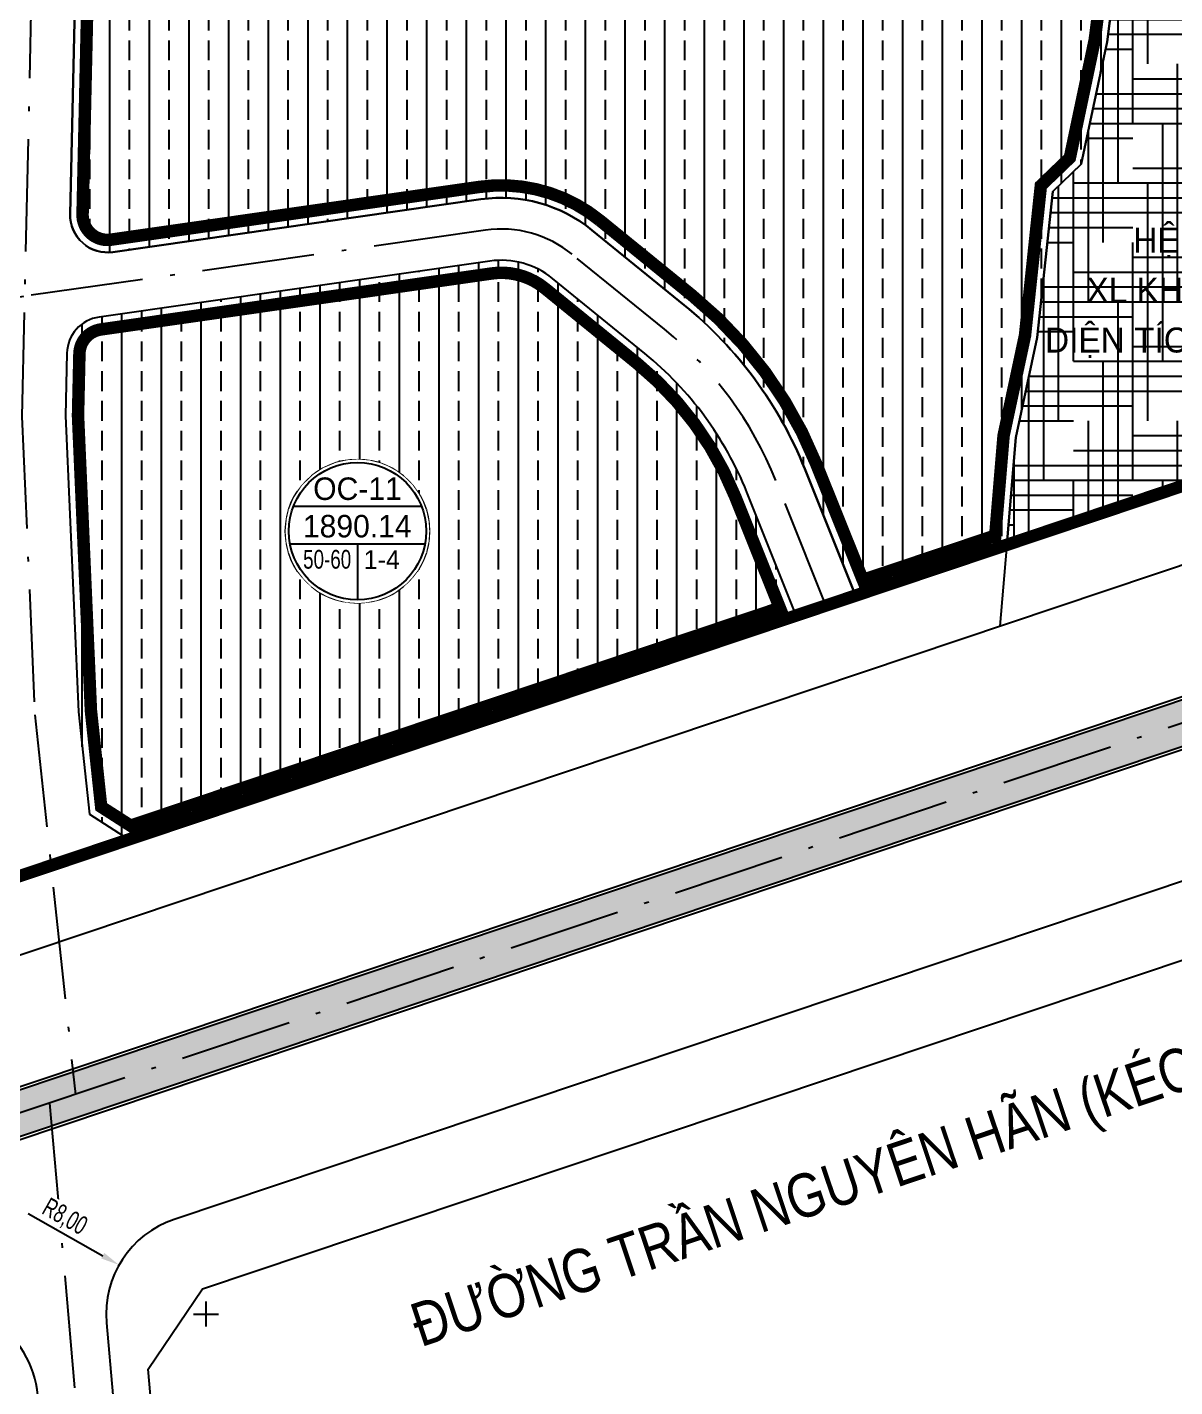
# Model space of a CAD drawing. Header units: metres. Extents: x 566107 to 571261, y 2062953 to 2068466.
# Drawn here: x 568263.4 to 568355.3, y 2065880.9 to 2065989.7 of the extents above; entities that cross this region are included whole.
import ezdxf
from ezdxf.enums import TextEntityAlignment as Align

# ---------------------------------------------------------------- set-up
doc = ezdxf.new("R2010")
doc.units = ezdxf.units.M
for name, pattern in [('ACAD_ISO10W100', [18.5, 12, -3, 0.5, -3]), ('CENTER', [2, 1.25, -0.25, 0.25, -0.25]), ('DOT', [0.25, 0, -0.25]), ('HIDDEN', [0.375, 0.25, -0.125])]:
    doc.linetypes.add(name, pattern=pattern)
doc.layers.get('0').update_dxf_attribs({"linetype": 'CONTINUOUS'})
doc.layers.get('DEFPOINTS').update_dxf_attribs({"linetype": 'CONTINUOUS'})
doc.layers.add('boDnv', color=54, linetype='CONTINUOUS', lineweight=25)
doc.layers.add('kt', color=37, linetype='CONTINUOUS', lineweight=25)
for name, color, linetype in [('BoThamCo', 94, 'CONTINUOUS'), ('ChiaLo', 128, 'CENTER'), ('datHTKT', 20, 'CONTINUOUS'), ('ddc', 32, 'CONTINUOUS'), ('ghi_chu', 7, 'CONTINUOUS'), ('hacth sdd', 8, 'CONTINUOUS'), ('LogDg', 7, 'CONTINUOUS'), ('RANHGIOI', 2, 'HIDDEN'), ('TimDg', 222, 'CONTINUOUS'), ('ViaHeS', 32, 'CONTINUOUS')]:
    doc.layers.add(name, color=color, linetype=linetype)
doc.styles.add('avantH', font='', dxfattribs={"height": 10})
doc.styles.add('avh', font='')
doc.styles.add('KTHUOC', font='', dxfattribs={"width": 0.8})
doc.styles.add('rms', font='romans.shx', dxfattribs={"width": 0.7, "bigfont": 'vns.shx'})
doc.styles.get('avantH').set_extended_font_data('.VnAvantH')
doc.styles.get('avh').set_extended_font_data('.VnAvantH')
doc.styles.get('KTHUOC').set_extended_font_data('.VnArial NarrowH')
doc.linetypes.add('ADL', pattern='A,0.125,-0.15,["++",rms,S=0.5,R=0,X=0,Y=-0.2245],-1.35,1.125', length=2.75)
doc.dimstyles.new('tien', dxfattribs={"dimscale": 0, "dimtxt": 1.5, "dimasz": 0.75, "dimexe": 0.45, "dimexo": 0, "dimgap": 0.25, "dimtad": 1, "dimzin": 1, "dimtxsty": 'KTHUOC', "dimblk1": 'ARCHTICK', "dimblk2": 'ARCHTICK', "dimsah": 1, "dimcen": 1, "dimdle": 0.45, "dimclrd": 37, "dimclre": 37, "dimclrt": 7, "dimaunit": 1, "dimadec": 0, "dimazin": 0, "dimtfac": 1, "dimtix": 1, "dimtofl": 0, "dimtmove": 2, "dimatfit": 3, "dimldrblk": 'ARCHTICK', "dimfxl": 0, "dimtolj": 1, "dimtzin": 1, "dimarcsym": 0})

# ---------------------------------------------------------------- blocks, each defined once
blk = doc.blocks.new('sl')
at = {"layer": 'ghi_chu', "color": 158}
blk.add_circle((0, 0), 5.75, dxfattribs=at)
at = {"color": 158, "linetype": 'DOT'}
blk.add_wipeout([(0, 5.75), (0.97, 5.67), (1.86, 5.44), (2.47, 5.19), (3.13, 4.82), (3.79, 4.32), (4.43, 3.67), (4.91, 2.99), (5.2, 2.45), (5.53, 1.57), (5.7, 0.77), (5.75, 0), (5.69, -0.85), (5.5, -1.69), (5.23, -2.38), (4.83, -3.13), (4.38, -3.72), (3.93, -4.2), (2.99, -4.91), (2.42, -5.22), (1.54, -5.54), (0.63, -5.72), (0, -5.75), (-0.86, -5.69), (-1.59, -5.52), (-2.41, -5.22), (-3.14, -4.82), (-3.72, -4.39), (-4.31, -3.8), (-4.85, -3.09), (-5.21, -2.43), (-5.52, -1.6), (-5.69, -0.85), (-5.75, 0), (-5.66, 1.01), (-5.49, 1.72), (-5.12, 2.62), (-4.44, 3.66), (-3.55, 4.52), (-2.72, 5.07), (-1.72, 5.49), (-0.8, 5.69)], dxfattribs=at).dxf.layer = 'ghi_chu'
at = {"layer": 'ghi_chu', "color": 32}
for points in [[(-5.12, 2), (5.12, 2)], [(-5.41, -1), (5.41, -1)], [(0, -1), (0, -5.5)]]:
    blk.add_lwpolyline(points, dxfattribs=at)
at = {"layer": 'ghi_chu'}
blk.add_circle((0, 0), 5.5, dxfattribs=at)
at = {"layer": 'ghi_chu', "style": 'avh'}
for tag, height, p in [('SOLO', 1.25, (0, 2.51)), ('DT', 1.5, (-0.01, -0.49))]:
    blk.add_attdef(tag, text='', height=height, dxfattribs=at).set_placement(p, align=Align.CENTER)
blk.add_attdef('MD', text='', height=1.25, dxfattribs=at).set_placement((-0.5, -3), align=Align.RIGHT)
blk.add_attdef('TC', (0.5, -3.02), '', height=1.25, dxfattribs=at)
blk = doc.blocks.new('*D392')
at = {"layer": 'DEFPOINTS', "color": 0, "transparency": 16777216}
for p in [(568414.78, 2066393.15), (568652.73, 2066033.61), (568528.66, 2065991.97), (568203.78, 2065882.94)]:
    blk.add_point(p, dxfattribs=at)
at = {"layer": 'kt', "color": 37, "lineweight": -2, "transparency": 16777216}
blk.add_line((568528.66, 2065991.97), (568531.08, 2065983.44), dxfattribs=at)
blk.add_arc((568528.66, 2065991.97), 8.42, 296.0714, 8.3277, dxfattribs=at)
at = {"layer": 'kt', "color": 37, "transparency": 16777216}
for points in [[(568536.75, 2065993.13), (568537.23, 2065993.25), (568536.64, 2065994.65)], [(568532.45, 2065984.18), (568532.27, 2065984.65), (568530.96, 2065983.88)]]:
    blk.add_solid(points, dxfattribs=at)
at = {"layer": 'kt', "color": 7, "transparency": 16777216, "insert": (568535.1, 2065988.58), "char_height": 1.5, "attachment_point": 5, "rotation": 62.1996, "style": 'KTHUOC', "bg_fill": 3, "box_fill_scale": 1.1, "bg_fill_color": 256, "bg_fill_true_color": 13158600, "bg_fill_transparency": 0}
blk.add_mtext("\\A1;92°42' ", dxfattribs=at)
at = {"layer": 'DEFPOINTS', "color": 0, "transparency": 16777216}
blk.add_point((568534.79, 2065986.21), dxfattribs=at)
blk = doc.blocks.new('_ArchTick')
at = {"color": 0, "linetype": 'ByBlock', "const_width": 0.15}
blk.add_lwpolyline([(-0.5, -0.5), (0.5, 0.5)], dxfattribs=at)
blk = doc.blocks.new('*D450')
at = {"layer": 'DEFPOINTS', "color": 0, "transparency": 16777216}
for p in [(568307.13, 2066184.16), (568509.8, 2066058.42), (568365.57, 2066010.02), (568387.53, 2065944.61)]:
    blk.add_point(p, dxfattribs=at)
at = {"layer": 'kt', "color": 37, "lineweight": -2, "transparency": 16777216}
blk.add_arc((568365.57, 2066010.02), 4.03, 40.0117, 87.0913, dxfattribs=at)
at = {"layer": 'kt', "color": 37, "transparency": 16777216}
for points in [[(568365.81, 2066013.8), (568365.74, 2066014.29), (568364.29, 2066013.84)], [(568368.88, 2066012.74), (568368.44, 2066012.49), (568369.39, 2066011.3)]]:
    blk.add_solid(points, dxfattribs=at)
at = {"layer": 'kt', "color": 7, "transparency": 16777216, "insert": (568367.88, 2066014.65), "char_height": 1.5, "attachment_point": 5, "rotation": 333.5515, "style": 'KTHUOC', "bg_fill": 3, "box_fill_scale": 1.1, "bg_fill_color": 256, "bg_fill_true_color": 13158600, "bg_fill_transparency": 0}
blk.add_mtext("\\A1;90°0' ", dxfattribs=at)
at = {"layer": 'DEFPOINTS', "color": 0, "transparency": 16777216}
blk.add_point((568368.24, 2066013.04), dxfattribs=at)
blk = doc.blocks.new('*D453')
at = {"layer": 'DEFPOINTS', "color": 0, "transparency": 16777216}
for p in [(568307.13, 2066184.16), (568706.63, 2066158.23), (568355.39, 2066040.36), (568387.53, 2065944.61)]:
    blk.add_point(p, dxfattribs=at)
at = {"layer": 'kt', "color": 37, "lineweight": -2, "transparency": 16777216}
blk.add_arc((568355.39, 2066040.36), 3.97, 40.3163, 86.7867, dxfattribs=at)
at = {"layer": 'kt', "color": 37, "transparency": 16777216}
for points in [[(568355.65, 2066044.08), (568355.58, 2066044.57), (568354.13, 2066044.13)], [(568358.64, 2066043.05), (568358.2, 2066042.81), (568359.16, 2066041.62)]]:
    blk.add_solid(points, dxfattribs=at)
at = {"layer": 'kt', "color": 7, "transparency": 16777216, "insert": (568357.67, 2066044.94), "char_height": 1.5, "attachment_point": 5, "rotation": 333.5515, "style": 'KTHUOC', "bg_fill": 3, "box_fill_scale": 1.1, "bg_fill_color": 256, "bg_fill_true_color": 13158600, "bg_fill_transparency": 0}
blk.add_mtext("\\A1;90°0' ", dxfattribs=at)
at = {"layer": 'DEFPOINTS', "color": 0, "transparency": 16777216}
blk.add_point((568358.02, 2066043.34), dxfattribs=at)
blk = doc.blocks.new('*D456')
at = {"layer": 'DEFPOINTS', "color": 0, "transparency": 16777216}
for p in [(568682.16, 2066204.87), (568307.13, 2066184.16), (568338.85, 2066089.66), (568387.53, 2065944.61)]:
    blk.add_point(p, dxfattribs=at)
at = {"layer": 'kt', "color": 37, "lineweight": -2, "transparency": 16777216}
blk.add_arc((568338.85, 2066089.66), 4.17, 39.2979, 87.8051, dxfattribs=at)
at = {"layer": 'kt', "color": 37, "transparency": 16777216}
for points in [[(568339.04, 2066093.57), (568338.97, 2066094.07), (568337.52, 2066093.61)], [(568342.29, 2066092.42), (568341.85, 2066092.18), (568342.8, 2066090.98)]]:
    blk.add_solid(points, dxfattribs=at)
at = {"layer": 'kt', "color": 7, "transparency": 16777216, "insert": (568341.21, 2066094.41), "char_height": 1.5, "attachment_point": 5, "rotation": 333.5515, "style": 'KTHUOC', "bg_fill": 3, "box_fill_scale": 1.1, "bg_fill_color": 256, "bg_fill_true_color": 13158600, "bg_fill_transparency": 0}
blk.add_mtext("\\A1;90°0' ", dxfattribs=at)
at = {"layer": 'DEFPOINTS', "color": 0, "transparency": 16777216}
blk.add_point((568341.6, 2066092.78), dxfattribs=at)
blk = doc.blocks.new('*D464')
at = {"layer": 'DEFPOINTS', "color": 0, "transparency": 16777216}
for p in [(568307.13, 2066184.16), (568652.73, 2066033.61), (568387.53, 2065944.61), (568203.78, 2065882.94)]:
    blk.add_point(p, dxfattribs=at)
at = {"layer": 'kt', "color": 37, "lineweight": -2, "transparency": 16777216}
blk.add_arc((568387.53, 2065944.61), 5.14, 35.3293, 91.7737, dxfattribs=at)
at = {"layer": 'kt', "color": 37, "transparency": 16777216}
for points in [[(568387.41, 2065949.5), (568387.32, 2065949.99), (568385.89, 2065949.48)], [(568391.94, 2065947.69), (568391.5, 2065947.47), (568392.4, 2065946.24)]]:
    blk.add_solid(points, dxfattribs=at)
at = {"layer": 'kt', "color": 7, "transparency": 16777216, "insert": (568390.32, 2065950.23), "char_height": 1.5, "attachment_point": 5, "rotation": 333.5515, "style": 'KTHUOC', "bg_fill": 3, "box_fill_scale": 1.1, "bg_fill_color": 256, "bg_fill_true_color": 13158600, "bg_fill_transparency": 0}
blk.add_mtext("\\A1;90°0' ", dxfattribs=at)
at = {"layer": 'DEFPOINTS', "color": 0, "transparency": 16777216}
blk.add_point((568390.93, 2065948.46), dxfattribs=at)
blk = doc.blocks.new('*D641')
at = {"layer": 'DEFPOINTS', "color": 0, "transparency": 16777216}
for p in [(568270.8, 2065890.61), (568277.77, 2065886.68)]:
    blk.add_point(p, dxfattribs=at)
at = {"layer": 'kt', "color": 37, "lineweight": -2, "transparency": 16777216}
for p, q in [((568263.52, 2065894.72), (568269.49, 2065891.35)), ((568277.77, 2065885.68), (568277.77, 2065887.68)), ((568276.77, 2065886.68), (568278.77, 2065886.68))]:
    blk.add_line(p, q, dxfattribs=at)
at = {"layer": 'kt', "color": 37, "transparency": 16777216}
blk.add_solid([(568269.62, 2065891.57), (568269.37, 2065891.13), (568270.8, 2065890.61)], dxfattribs=at)
at = {"layer": 'kt', "color": 7, "transparency": 16777216, "insert": (568266.42, 2065894.4), "char_height": 1.5, "attachment_point": 5, "rotation": 330.5331, "style": 'KTHUOC', "bg_fill": 3, "box_fill_scale": 1.1, "bg_fill_color": 256, "bg_fill_true_color": 13158600, "bg_fill_transparency": 0}
blk.add_mtext('\\A1;R8,00 ', dxfattribs=at)

msp = doc.modelspace()

# ---------------------------------------------------------------- hatches: boundary and pattern name
at = {"layer": 'hacth sdd'}
h = msp.add_hatch(dxfattribs=at)
h.set_pattern_fill('BRASS', color=57, scale=0.5, angle=90, style=0)
h.set_pattern_definition([(90, (568266.8794, 2065944.2158), (-3.175, 2e-16), []), (90, (568265.292, 2065944.2158), (-3.175, 2e-16), [1.5875, -0.79375])])
edge = h.paths.add_edge_path()
edge.add_line((568351.367, 2065999.908), (568352.814, 2066008.756))
edge.add_line((568352.814, 2066008.756), (568350.834, 2066027.838))
edge.add_line((568350.834, 2066027.838), (568345.173, 2066029.863))
edge.add_line((568345.173, 2066029.863), (568325.502, 2066028.388))
edge.add_line((568325.502, 2066028.388), (568318.928, 2066039.339))
edge.add_line((568318.928, 2066039.339), (568314.986, 2066049.424))
edge.add_line((568314.986, 2066049.424), (568314.464, 2066054.183))
edge.add_line((568314.464, 2066054.183), (568313.562, 2066072.149))
edge.add_line((568313.562, 2066072.149), (568309.59, 2066089.465))
edge.add_line((568309.59, 2066089.465), (568303.364, 2066109.111))
edge.add_line((568303.364, 2066109.111), (568305.458, 2066122.429))
edge.add_line((568305.458, 2066122.429), (568308.327, 2066126.268))
edge.add_line((568308.327, 2066126.268), (568298.825, 2066158.845))
edge.add_line((568298.825, 2066158.845), (568299.773, 2066167.626))
edge.add_line((568299.773, 2066167.626), (568305.156, 2066171.193))
edge.add_line((568305.156, 2066171.193), (568304.492, 2066173.17))
edge.add_line((568304.492, 2066173.17), (568298.181, 2066176.261))
edge.add_line((568298.181, 2066176.261), (568290.144, 2066173.452))
edge.add_line((568290.144, 2066173.452), (568271.612, 2066163.571))
edge.add_line((568271.612, 2066163.571), (568268.994, 2066159.159))
edge.add_line((568268.994, 2066159.159), (568269.885, 2066068.285))
edge.add_line((568269.885, 2066068.285), (568267.951, 2066022.267))
edge.add_line((568267.951, 2066022.267), (568266.879, 2065974.764))
edge.add_arc((568269.879, 2065974.697), 3, 178.70721, 278.15292)
edge.add_line((568270.304, 2065971.727), (568299.781, 2065975.95))
edge.add_arc((568301.411, 2065964.566), 11.5, 50.86865, 98.15292, ccw=False)
edge.add_line((568308.669, 2065973.487), (568316.054, 2065967.478))
edge.add_arc((568295.544, 2065942.268), 32.5, 21.86287, 50.86865, ccw=False)
edge.add_line((568325.706, 2065954.371), (568329.781, 2065944.216))
edge.add_line((568329.781, 2065944.216), (568341.902, 2065948.284))
edge.add_line((568341.902, 2065948.284), (568342.619, 2065956.87))
edge.add_line((568342.619, 2065956.87), (568344.331, 2065964.884))
edge.add_line((568344.331, 2065964.884), (568345.571, 2065976.577))
edge.add_line((568345.571, 2065976.577), (568347.85, 2065978.769))
edge.add_line((568347.85, 2065978.769), (568349.914, 2065988.549))
edge.add_line((568349.914, 2065988.549), (568351.367, 2065999.908))
h = msp.add_hatch(dxfattribs=at)
h.set_pattern_fill('HOUND', color=8, scale=0.75, style=0)
h.paths.add_polyline_path([(568353.019, 2066028.572), (568350.834, 2066027.838), (568352.814, 2066008.756), (568351.367, 2065999.908), (568349.914, 2065988.549), (568347.85, 2065978.769), (568345.571, 2065976.577), (568344.331, 2065964.884), (568342.619, 2065956.87), (568341.902, 2065948.284), (568371.37, 2065958.173), (568374.52, 2065964.504)])
h.paths.add_polyline_path([(568351.543, 2065970.252), (568366.591, 2065970.252), (568366.591, 2065974.823), (568351.543, 2065974.823)], flags=24)
h.paths.add_polyline_path([(568347.567, 2065967.18), (568370.567, 2065967.18), (568370.567, 2065970.18), (568347.567, 2065970.18)], flags=24)
h.paths.add_polyline_path([(568341.043, 2065963.085), (568377.091, 2065963.085), (568377.091, 2065966.657), (568341.043, 2065966.657)], flags=9)
h = msp.add_hatch(dxfattribs=at)
h.set_pattern_fill('CROSS', color=64, scale=0.05, style=0)
h.set_pattern_definition([(0, (568124.4922, 2065856.43456), (0.3175, 0.3175), [0.15875, -0.47625]), (90, (568124.5716, 2065856.3552), (-0.3175, 0.3175), [0.15875, -0.47625])])
edge = h.paths.add_edge_path()
edge.add_line((568507.402, 2065986.684), (568218.89, 2065889.861))
edge.add_arc((568219.129, 2065889.15), 0.75, 108.5515, 198.5515)
edge.add_line((568218.418, 2065888.911), (568219.054, 2065887.015))
edge.add_arc((568219.765, 2065887.254), 0.75, 198.5515, 288.5515)
edge.add_line((568220.004, 2065886.543), (568508.515, 2065983.366))
edge.add_arc((568507.958, 2065985.025), 1.75, 288.5515, 468.5515)
h = msp.add_hatch(dxfattribs=at)
h.set_pattern_fill('BRASS', color=57, scale=0.5, angle=90, style=0)
edge = h.paths.add_edge_path()
edge.add_arc((568295.544, 2065942.268), 27.5, 21.86287, 50.86865)
edge.add_line((568312.899, 2065963.6), (568305.514, 2065969.608))
edge.add_arc((568301.411, 2065964.566), 6.5, 50.86865, 98.15292)
edge.add_line((568300.49, 2065971), (568269.202, 2065966.518))
edge.add_arc((568269.627, 2065963.548), 3, 98.15292, 178.70721)
edge.add_line((568266.628, 2065963.616), (568266.515, 2065958.605))
edge.add_line((568266.515, 2065958.605), (568267.551, 2065934.917))
edge.add_line((568267.551, 2065934.917), (568268.427, 2065926.716))
edge.add_line((568268.427, 2065926.716), (568271.59, 2065924.687))
edge.add_line((568271.59, 2065924.687), (568325.032, 2065942.622))
edge.add_line((568325.032, 2065942.622), (568321.066, 2065952.509))

# ---------------------------------------------------------------- linework, layer by layer
at = {"layer": 'boDnv', "color": 10, "linetype": 'ADL', "ltscale": 0.25, "const_width": 1}
msp.add_lwpolyline([(568268.951, 2066022.235), (568267.879, 2065974.742, 0.4633665), (568270.162, 2065972.717), (568299.639, 2065976.94, -0.2092947), (568309.3, 2065974.262), (568316.685, 2065968.254, -0.1272417), (568326.634, 2065954.743), (568330.357, 2065945.464), (568340.961, 2065949.023), (568341.628, 2065957.017), (568343.343, 2065965.042), (568344.615, 2065977.045), (568346.935, 2065979.276), (568348.927, 2065988.716), (568350.378, 2066000.052)], format="xyb", dxfattribs=at)
msp.add_lwpolyline([(568320.138, 2065952.136, 0.1272417), (568312.268, 2065962.824), (568304.883, 2065968.833, 0.2092947), (568300.631, 2065970.011), (568269.343, 2065965.528, 0.3667116), (568267.628, 2065963.593), (568267.515, 2065958.615), (568268.549, 2065934.992), (568269.37, 2065927.299), (568271.726, 2065925.788), (568323.71, 2065943.233)], format="xyb", close=True, dxfattribs=at)
at = {"layer": 'BoThamCo'}
msp.add_lwpolyline([(568507.402, 2065986.684), (568218.89, 2065889.861, 0.4142136), (568218.418, 2065888.911), (568219.054, 2065887.015, 0.4142136), (568220.004, 2065886.543), (568508.515, 2065983.366, 1)], format="xyb", close=True, dxfattribs=at)
at = {"layer": 'ChiaLo', "ltscale": 5}
msp.add_lwpolyline([(568341.359, 2065941.773), (568342.619, 2065956.87), (568344.331, 2065964.884), (568345.571, 2065976.577), (568347.85, 2065978.769), (568349.914, 2065988.549), (568351.367, 2065999.908), (568352.814, 2066008.756), (568350.834, 2066027.838), (568345.173, 2066029.863), (568325.502, 2066028.388), (568318.928, 2066039.339), (568314.986, 2066049.424), (568314.464, 2066054.183), (568313.562, 2066072.149), (568309.59, 2066089.465), (568303.364, 2066109.111), (568305.458, 2066122.429), (568308.327, 2066126.268), (568298.825, 2066158.845), (568299.773, 2066167.626), (568307.745, 2066172.908)], dxfattribs=at)
at = {"layer": 'datHTKT'}
msp.add_lwpolyline([(568353.019, 2066028.572), (568350.834, 2066027.838), (568352.814, 2066008.756), (568351.367, 2065999.908), (568349.914, 2065988.549), (568347.85, 2065978.769), (568345.571, 2065976.577), (568344.331, 2065964.884), (568342.619, 2065956.87), (568341.902, 2065948.284), (568371.37, 2065958.173), (568374.52, 2065964.504)], close=True, dxfattribs=at)
at = {"layer": 'ddc'}
msp.add_lwpolyline([(568267.951, 2066022.267), (568266.879, 2065974.764, 0.4633665), (568270.304, 2065971.727), (568299.781, 2065975.95, -0.2092947), (568308.669, 2065973.487), (568316.054, 2065967.478, -0.1272417), (568325.706, 2065954.371), (568329.781, 2065944.216), (568341.902, 2065948.284), (568342.619, 2065956.87), (568344.331, 2065964.884), (568345.571, 2065976.577), (568347.85, 2065978.769), (568349.914, 2065988.549), (568351.367, 2065999.908)], format="xyb", dxfattribs=at)
msp.add_lwpolyline([(568321.066, 2065952.509, 0.1272417), (568312.899, 2065963.6), (568305.514, 2065969.608, 0.2092947), (568300.49, 2065971), (568269.202, 2065966.518, 0.3667116), (568266.628, 2065963.616), (568266.515, 2065958.605), (568267.551, 2065934.917), (568268.427, 2065926.716), (568271.59, 2065924.687), (568325.032, 2065942.622)], format="xyb", close=True, dxfattribs=at)
at = {"layer": 'LogDg'}
for points in [[(568307.511, 2066173.603, 0.4178496), (568298.566, 2066177.984), (568289.54, 2066174.83), (568218.087, 2066136.73, 0.0071825), (568214.276, 2066134.627), (568168.395, 2066108.443, 0.398341), (568165.207, 2066097.914, -0.0869341), (568180.736, 2066046.002), (568195.508, 2065920.579), (568197.503, 2065908.217, 0.4630471), (568213.167, 2065898.752), (568373.279, 2065952.485, 0.4142136), (568378.318, 2065962.614), (568307.511, 2066173.603)], [(568731.777, 2066022.932, -0.1246658), (568711.594, 2066031.927, 0.2629368), (568692.15, 2066034.926, -0.0093449), (568656.521, 2066022.224), (568551.613, 2065987.017, 0.4052568), (568542.025, 2065968.463), (568550.923, 2065938.978), (568539.435, 2065935.51), (568530.909, 2065963.762, 0.4232274), (568511.776, 2065973.648), (568425.403, 2065944.662, 0.4065199), (568420.3, 2065934.733), (568434.533, 2065888.3), (568425.929, 2065885.662), (568411.888, 2065931.466, 0.4219493), (568401.694, 2065936.705), (568275.221, 2065894.261, 0.3468311), (568269.797, 2065885.971), (568270.818, 2065874.448, 0.1098508), (568280.271, 2065844.652), (568275.082, 2065841.639, -0.1098508), (568264.842, 2065873.919), (568264.286, 2065880.185, 0.4849671), (568253.772, 2065887.064)], [(568507.322, 2065986.921), (568218.811, 2065890.098, 0.4142136), (568218.181, 2065888.832), (568218.817, 2065886.936, 0.4142136), (568220.083, 2065886.306), (568508.595, 2065983.129, 1), (568507.322, 2065986.921)]]:
    msp.add_lwpolyline(points, format="xyb", dxfattribs=at)
at = {"layer": 'RANHGIOI', "color": 1, "ltscale": 9, "const_width": 1}
msp.add_lwpolyline([(568982.152, 2066596.774), (568641.488, 2066448.283), (568640.642, 2066447.92, -0.0051374), (568606.738, 2066433.79), (568320.264, 2066354.564, -0.0205674), (568279.256, 2066345.02), (568234.037, 2066336.438, -0.0212183), (568191.058, 2066330.157), (568073.843, 2066318.077), (568071.016, 2066300.813, 0.128574), (568077.06, 2066236.337), (568081.976, 2066222.838, 0.0394083), (568090.337, 2066204.509), (568103.308, 2066181.143), (568149.911, 2066112.204, -0.11987), (568174.777, 2066045.3), (568189.564, 2065919.75), (568193.006, 2065898.42), (568198.209, 2065900.061), (568647.001, 2066050.673, 0.0506838), (568827.906, 2066132.562), (568998.799, 2066231.855)], format="xyb", dxfattribs=at)
at = {"layer": 'TimDg', "linetype": 'ACAD_ISO10W100', "ltscale": 0.75}
for points in [[(569579.458, 2066552.489), (569316.691, 2066388.631, -0.0121561), (569316.482, 2066388.507), (569007.707, 2066216.212), (568836.949, 2066116.999, -0.0506838), (568652.728, 2066033.609), (568203.78, 2065882.944), (567811.807, 2065759.32)], [(568230.685, 2066348.017), (568234.768, 2066282.954), (568246.814, 2066232.904, 0.0276131), (568251.571, 2066217.046), (568256.105, 2066204.491, -0.0217912), (568260.005, 2066192.018), (568263.551, 2066178.662, -0.0624974), (568265.439, 2066164.72), (568266.384, 2066068.341), (568264.453, 2066022.38), (568263.013, 2065958.568), (568264.059, 2065934.654), (568267.305, 2065904.263)], [(568327.482, 2065943.23), (568323.386, 2065953.44, 0.1272417), (568314.477, 2065965.539), (568307.091, 2065971.547, 0.2092947), (568300.135, 2065973.475), (568263.158, 2065968.178), (568216.197, 2065960.13, -0.0383809), (568200.933, 2065958.706), (568190.105, 2065958.529)], [(568265.226, 2065903.565), (568267.83, 2065874.183, 0.1098508), (568277.677, 2065843.146), (568347.197, 2065723.407, -0.1702173), (568356.513, 2065674.662), (568326.503, 2065473.888, 0.1058689), (568328.467, 2065442.54), (568369.207, 2065297.335, 0.0448468), (568373.976, 2065284.783), (568420.613, 2065188.925, 0.0776911), (568433.844, 2065169.907), (568466.548, 2065135.701, -0.0814564), (568480.263, 2065115.67), (568516.343, 2065038.597, 0.0486268), (568523.763, 2065026.077), (568537.078, 2065007.899, -0.1100605), (568550.17, 2064978.019), (568563.196, 2064911.618)]]:
    msp.add_lwpolyline(points, format="xyb", dxfattribs=at)
at = {"layer": 'ViaHeS'}
for points in [[(568329.781, 2065944.216), (568325.706, 2065954.371, 0.1272417), (568316.054, 2065967.478), (568308.669, 2065973.487, 0.2092947), (568299.781, 2065975.95), (568270.304, 2065971.727, -0.4633665), (568266.879, 2065974.764), (568267.951, 2066022.267), (568269.885, 2066068.285), (568268.994, 2066159.159), (568271.612, 2066163.571), (568290.144, 2066173.452), (568298.181, 2066176.261), (568304.492, 2066173.17), (568374.52, 2065964.504), (568371.37, 2065958.173), (568329.781, 2065944.216)], [(568325.032, 2065942.622), (568321.066, 2065952.509, 0.1272417), (568312.899, 2065963.6), (568305.514, 2065969.608, 0.2092947), (568300.49, 2065971), (568269.202, 2065966.518, 0.3667116), (568266.628, 2065963.616), (568266.515, 2065958.605), (568267.551, 2065934.917), (568268.427, 2065926.716), (568271.59, 2065924.687), (568325.032, 2065942.622)]]:
    msp.add_lwpolyline(points, format="xyb", dxfattribs=at)
at = {"layer": 'ViaHeS', "elevation": 0}
msp.add_lwpolyline([(568261.853, 2065873.654, 0.1098508), (568272.488, 2065840.133), (568282.866, 2065846.158, -0.1098508), (568273.807, 2065874.713), (568273.138, 2065882.252), (568277.48, 2065888.691), (568402.232, 2065930.557), (568408.438, 2065927.367), (568421.626, 2065884.343), (568438.836, 2065889.619), (568425.508, 2065933.096), (568428.783, 2065939.467), (568515.847, 2065968.686), (568524.506, 2065964.211), (568533.691, 2065933.777), (568556.668, 2065940.711), (568547.27, 2065971.851), (568551.883, 2065980.779), (568658.455, 2066016.544, 0.0085451), (568691.246, 2066028.176, -0.2491929), (568709.856, 2066025.734, 0.0997504), (568728.253, 2066017.517, -0.256949)], format="xyb", dxfattribs=at)

# ---------------------------------------------------------------- texts
at = {"layer": 'ghi_chu', "style": 'avantH'}
for s, p in [('hÖ thèng', (568359.067, 2065971.68)), ('xl khu vùc d.a', (568359.067, 2065967.68)), ('diÖn tÝch 1227.00 m2', (568359.067, 2065963.68))]:
    msp.add_text(s, height=2, dxfattribs=at).set_placement(p, align=Align.CENTER)

# ---------------------------------------------------------------- next in the draw order: block references
at = {"layer": 'ghi_chu'}
ref = msp.add_blockref('sl', (568289.89, 2065949.369), dxfattribs=at)
ref.add_attrib('DT', '1890.14', dxfattribs={"height": 1.8, "style": 'avh'}).set_placement((568289.875, 2065948.875), align=Align.CENTER)
ref.add_attrib('MD', '50-60', dxfattribs={"height": 1.5, "style": 'avh', "width": 0.75}).set_placement((568289.388, 2065946.372), align=Align.RIGHT)
ref.add_attrib('TC', '1-4', (568290.39, 2065946.349), dxfattribs={"height": 1.5, "style": 'avh'})
ref.add_attrib('SOLO', 'oc-11', dxfattribs={"height": 1.8, "style": 'avh'}).set_placement((568289.89, 2065951.875), align=Align.CENTER)

# ---------------------------------------------------------------- next in the draw order: dimensions: what is measured, and where the dimension line sits
at = {"layer": 'kt'}
dim = msp.add_angular_dim_2l(base=(568534.793, 2065986.205), line1=((568652.728, 2066033.609), (568203.78, 2065882.944)), line2=((568414.779, 2066393.153), (568528.662, 2065991.973)), dimstyle='tien', override={"dimscale": 1, "dimasz": 1.5, "dimpost": ' ', "dimadec": 2, "dimazin": 1}, dxfattribs=at)
dim.commit()
dim.dimension.update_dxf_attribs({"geometry": '*D392', "text_midpoint": (568535.097, 2065988.58)})

# ---------------------------------------------------------------- next in the draw order: dimensions: what is measured, and where the dimension line sits
dim = msp.add_angular_dim_2l(base=(568368.239, 2066013.042), line1=((568509.799, 2066058.424), (568365.573, 2066010.023)), line2=((568307.134, 2066184.156), (568387.525, 2065944.608)), dimstyle='tien', override={"dimscale": 1, "dimasz": 1.5, "dimpost": ' ', "dimadec": 2, "dimazin": 1}, dxfattribs=at)
dim.commit()
dim.dimension.update_dxf_attribs({"geometry": '*D450', "text_midpoint": (568367.876, 2066014.653)})

# ---------------------------------------------------------------- next in the draw order: dimensions: what is measured, and where the dimension line sits
dim = msp.add_angular_dim_2l(base=(568358.021, 2066043.338), line1=((568706.63, 2066158.234), (568355.392, 2066040.36)), line2=((568307.134, 2066184.156), (568387.525, 2065944.608)), dimstyle='tien', override={"dimscale": 1, "dimasz": 1.5, "dimpost": ' ', "dimadec": 2, "dimazin": 1}, dxfattribs=at)
dim.commit()
dim.dimension.update_dxf_attribs({"geometry": '*D453', "text_midpoint": (568357.67, 2066044.94)})

# ---------------------------------------------------------------- next in the draw order: dimensions: what is measured, and where the dimension line sits
dim = msp.add_angular_dim_2l(base=(568341.605, 2066092.78), line1=((568338.847, 2066089.658), (568682.162, 2066204.873)), line2=((568307.134, 2066184.156), (568387.525, 2065944.608)), dimstyle='tien', override={"dimscale": 1, "dimasz": 1.5, "dimpost": ' ', "dimadec": 2, "dimazin": 1}, dxfattribs=at)
dim.commit()
dim.dimension.update_dxf_attribs({"geometry": '*D456', "text_midpoint": (568341.212, 2066094.411)})

# ---------------------------------------------------------------- next in the draw order: dimensions: what is measured, and where the dimension line sits
dim = msp.add_angular_dim_2l(base=(568390.928, 2065948.461), line1=((568652.728, 2066033.609), (568203.78, 2065882.944)), line2=((568307.134, 2066184.156), (568387.525, 2065944.608)), dimstyle='tien', override={"dimscale": 1, "dimasz": 1.5, "dimpost": ' ', "dimadec": 2, "dimazin": 1}, dxfattribs=at)
dim.commit()
dim.dimension.update_dxf_attribs({"geometry": '*D464', "text_midpoint": (568390.324, 2065950.234)})

# ---------------------------------------------------------------- next in the draw order: texts
at = {"layer": 'ghi_chu', "style": 'avantH', "width": 0.85}
msp.add_text('®\xadêng trÇn nguyªn h·n (kÐo dµi - qh 36m)', height=3.5, rotation=18.5515, dxfattribs=at).set_placement((568294.964, 2065884.01, 0))

# ---------------------------------------------------------------- next in the draw order: dimensions: what is measured, and where the dimension line sits
at = {"layer": 'kt'}
dim = msp.add_radius_dim(center=(568277.766, 2065886.677), mpoint=(568270.801, 2065890.613), dimstyle='tien', override={"dimscale": 1, "dimasz": 1.5, "dimpost": ' ', "dimadec": 2, "dimazin": 1}, dxfattribs=at)
dim.commit()
dim.dimension.update_dxf_attribs({"geometry": '*D641', "text_midpoint": (568266.419, 2065894.401)})

doc.saveas('drawing.dxf')
